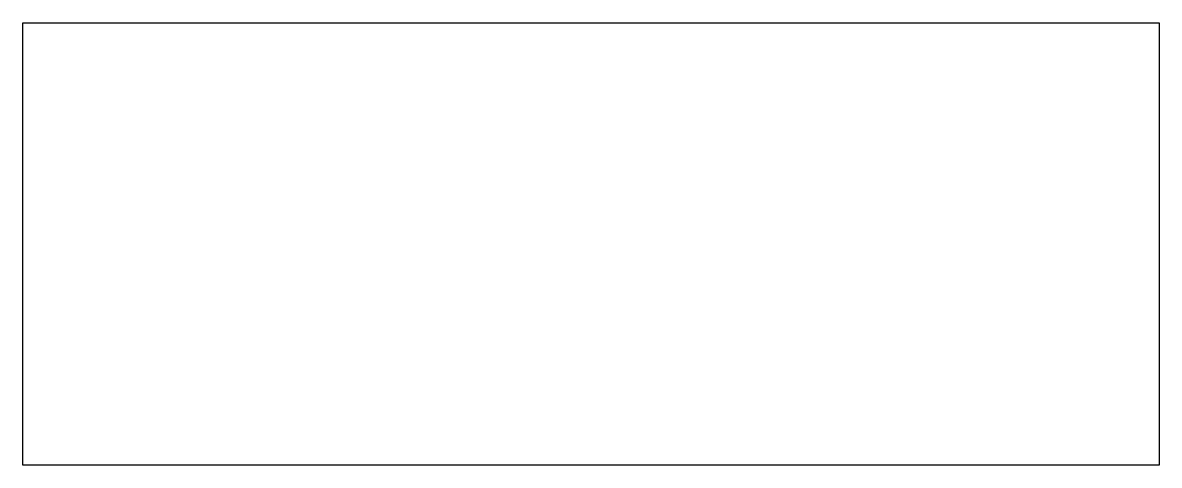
# Model space of a CAD drawing. Header units: inches. Extents: x -0.30825 to -0.29946, y 0.10797 to 0.11139.
import ezdxf

# ---------------------------------------------------------------- set-up
doc = ezdxf.new("R2010")
doc.units = ezdxf.units.IN
doc.header["$MEASUREMENT"] = 0
doc.header["$XCLIPFRAME"] = 2
doc.layers.add('Layer 1', color=7, linetype='Continuous')
picture_1 = doc.add_image_def('image1.jpg', size_in_pixel=(44, 16))

msp = doc.modelspace()

# ---------------------------------------------------------------- pictures from other files: only their frames are drawn
at = {"layer": 'Layer 1'}
image = msp.add_image(picture_1, insert=(-0.3109173, -0.1169961), size_in_units=(0.6218307, 0.2339921), dxfattribs=at)
image.set_boundary_path([(-0.310917, -0.116996), (0.310913, 0.116996)])

doc.saveas('drawing.dxf')
